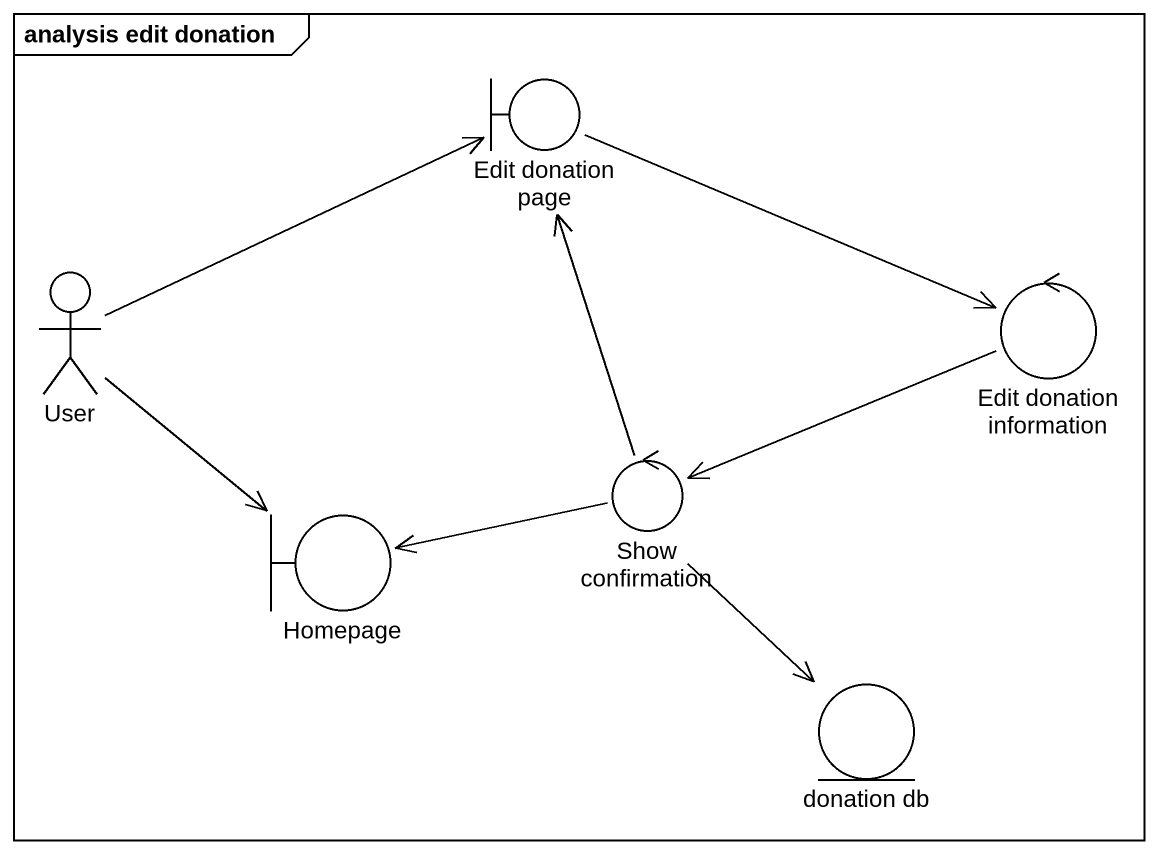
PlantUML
@startuml
mainframe analysis edit donation
boundary "Edit donation page" as Edit_donation_page
actor User
control "Edit donation information" as Edit_donation_information
boundary Homepage
control "Show confirmation" as Show_confirmation
entity "donation db" as donation_db
Edit_donation_page -right-> Edit_donation_information
User -right-> Edit_donation_page
User --> Homepage
Edit_donation_information -left-> Show_confirmation
Show_confirmation -up-> Edit_donation_page
Show_confirmation -left-> Homepage
Show_confirmation --> donation_db
@enduml
